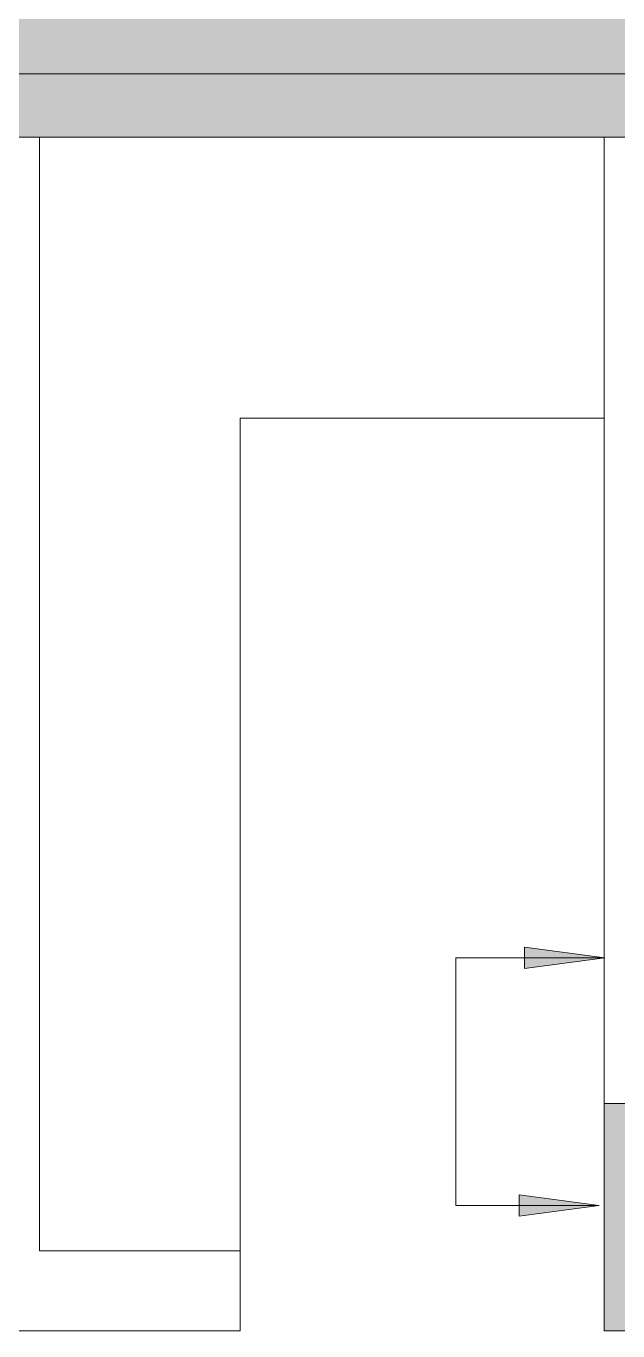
# Model space of a CAD drawing. Header units: inches. Extents: x -865 to 1895, y -762 to 1388.
# Drawn here: x 409.1 to 497.7, y -341.2 to -146.1 of the extents above; entities that cross this region are included whole.
import ezdxf

# ---------------------------------------------------------------- set-up
doc = ezdxf.new("R2010")
doc.units = ezdxf.units.IN
doc.header["$MEASUREMENT"] = 0
for name, color, linetype, lineweight in [('4th Floor Revit Background_dwg', 8, 'Continuous', 9), ('8309_BB$0$BB_COL_FILL', 7, 'Continuous', 9), ('A-ANNO-NOTE', 131, 'Continuous', 9), ('A-DETL', 90, 'Continuous', 9), ('A-DETL-GENF', 92, 'Continuous', 9), ('A-EXIST-CORE', 7, 'Continuous', 9), ('A-EXIST-WALL-INT', 7, 'Continuous', 9), ('A-WALL', 113, 'Continuous', 9), ('Q-CASE', 31, 'Continuous', 9)]:
    doc.layers.add(name, color=color, linetype=linetype, lineweight=lineweight)

# ---------------------------------------------------------------- blocks, each defined once
blk = doc.blocks.new('Counter Top - L Shaped _No Backsplash_ - Standard Counter Top-2632531-4th Floor New Construction - Partition Plan')
at = {"layer": 'Q-CASE', "lineweight": 13}
for p, q in [((-47.26, 0), (-47.26, 96.51)), ((-5.26, 96.51), (-5.26, 42)), ((-5.26, 42), (131.23, 42)), ((131.23, 42), (131.23, 0)), ((131.23, 0), (-47.26, 0))]:
    blk.add_line(p, q, dxfattribs=at)
blk = doc.blocks.new('4th Floor Revit Background_dwg-1506688-4th Floor New Construction - Partition Plan')
at = {"layer": '8309_BB$0$BB_COL_FILL'}
blk.add_hatch(color=256, dxfattribs=at).paths.add_polyline_path([(1682.34, 499.78), (1682.34, 533.78), (1652.34, 533.78), (1652.34, 499.78)], flags=0)
for p, q in [((1682.34, 533.78), (1652.34, 533.78)), ((1652.34, 533.78), (1652.34, 499.78)), ((1652.34, 499.78), (1682.34, 499.78))]:
    blk.add_line(p, q, dxfattribs=at)
at = {"layer": 'A-EXIST-CORE'}
blk.add_line((1555.83, 678.27), (1652.34, 678.27), dxfattribs=at)
at = {"layer": 'A-EXIST-CORE', "flags": 128}
blk.add_lwpolyline([(1549.82, 898.35), (1549.82, 865.52), (1559.32, 865.52), (1559.32, 687.77), (1660.82, 687.77), (1660.82, 897.27), (1559.32, 897.27), (1559.32, 865.52)], dxfattribs=at)
at = {"layer": 'A-EXIST-WALL-INT'}
for p, q in [((1652.34, 533.78), (1652.34, 499.78)), ((1652.34, 499.78), (1682.34, 499.78))]:
    blk.add_line(p, q, dxfattribs=at)

msp = doc.modelspace()

# ---------------------------------------------------------------- hatches: boundary and pattern name
at = {"layer": 'A-ANNO-NOTE', "lineweight": 20}
for points in [[(495.75, -285.41), (483.75, -283.83), (483.75, -286.99)], [(494.92, -322.45), (482.92, -320.87), (482.92, -324.03)]]:
    msp.add_hatch(color=256, dxfattribs=at).paths.add_polyline_path(points, flags=0)
at = {"layer": 'A-DETL-GENF'}
h = msp.add_hatch(color=9, dxfattribs=at)
h.paths.add_polyline_path([(393.16, -162.72), (541.06, -162.72), (541.06, -147.94), (752.68, -147.94), (752.68, -162.72), (867.19, -162.72), (867.19, 64.4), (393.16, 64.4), (393.16, 24.53), (402.64, 24.53), (402.64, -19.47), (393.16, -19.47), (393.16, -77.47), (402.64, -77.47), (402.64, -121.47), (393.16, -121.47), (393.16, -158.22)], flags=0)
h.paths.add_polyline_path([(1527.09, -162.72), (1527.09, 68.31), (1241.09, 68.31), (1241.09, -162.72), (1517.61, -162.72)], flags=0)
h.paths.add_polyline_path([(159.67, -160.85), (261.14, -160.85), (261.14, -120.86), (251.64, -120.86), (251.64, -76.86), (261.64, -76.86), (261.64, -18.86), (251.64, -18.86), (251.64, 25.14), (261.14, 25.14), (261.14, 62.36), (177.39, 62.36), (95.51, 144.24), (38.05, 144.24), (38.05, 18.14), (1.06, 18.14), (1.06, -160.85), (153.68, -160.85)], flags=0)
h.paths.add_polyline_path([(-353.51, 330.78), (-327.35, 330.78), (-209.17, 448.96), (-318.99, 558.75), (-389.63, 558.75), (-389.63, 773.5), (-505.56, 773.5), (-505.56, 330.78), (-374.02, 330.78)], flags=0)

# ---------------------------------------------------------------- linework, layer by layer
at = {"layer": 'A-ANNO-NOTE', "lineweight": 20}
for p, q in [((495.75, -285.41), (483.75, -283.83)), ((483.75, -283.83), (483.75, -286.99)), ((473.45, -285.41), (473.45, -302.56)), ((495.75, -285.41), (473.45, -285.41)), ((483.75, -286.99), (495.75, -285.41)), ((473.45, -322.45), (473.45, -302.56)), ((494.92, -322.45), (482.92, -320.87)), ((482.92, -320.87), (482.92, -324.03)), ((494.92, -322.45), (473.45, -322.45)), ((482.92, -324.03), (494.92, -322.45))]:
    msp.add_line(p, q, dxfattribs=at)
at = {"layer": 'A-DETL'}
for p, q in [((411.16, -162.72), (411.16, -329.21)), ((411.16, -329.21), (441.16, -329.21))]:
    msp.add_line(p, q, dxfattribs=at)
at = {"layer": 'A-WALL', "color": 250, "lineweight": 20}
for p, q in [((499.67, -162.72), (495.67, -162.72)), ((495.67, -162.72), (495.67, -307.21)), ((495.67, -307.21), (665.67, -307.21))]:
    msp.add_line(p, q, dxfattribs=at)

# ---------------------------------------------------------------- block references
at = {"layer": '4th Floor Revit Background_dwg', "color": 7}
msp.add_blockref('4th Floor Revit Background_dwg-1506688-4th Floor New Construction - Partition Plan', (-1156.67, -840.99), dxfattribs=at)
at = {"layer": 'Q-CASE', "lineweight": 13, "rotation": 269.9999999999997}
msp.add_blockref('Counter Top - L Shaped _No Backsplash_ - Standard Counter Top-2632531-4th Floor New Construction - Partition Plan', (399.16, -209.98), dxfattribs=at)

doc.saveas('drawing.dxf')
